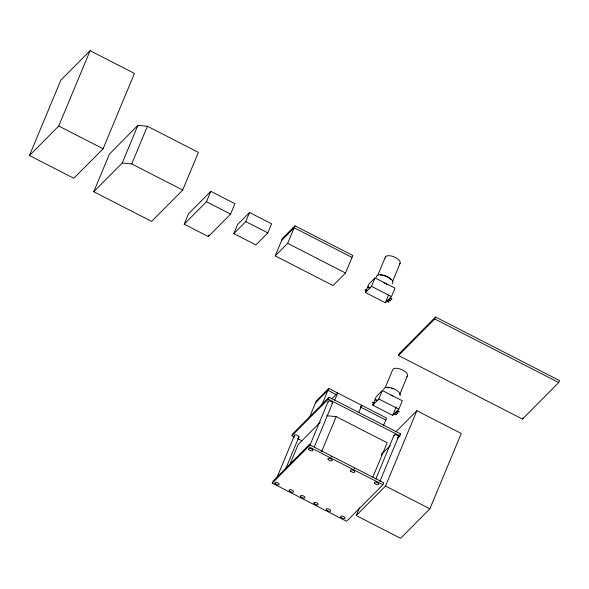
<?xml version="1.0" encoding="UTF-8"?>
<svg xmlns="http://www.w3.org/2000/svg" width="589" height="589" viewBox="0 0 589 589"><rect width="100%" height="100%" fill="white"/><g stroke="black" fill="none" stroke-linecap="round" stroke-linejoin="round"><path stroke-width="0.88" d="M29.45 155.54L60.814 80.2L90.095 50.683L134.454 73.426L103.097 148.767L73.816 178.283L29.45 155.54L58.731 126.024L90.095 50.683M93.747 191.727L109.429 154.06L137.929 125.324L147.412 126.245L198.39 152.382L182.708 190.048L151.609 221.39L93.747 191.727L122.247 162.998L137.929 125.324M122.247 162.998L131.73 163.919L147.412 126.245M184.195 224.188L188.517 213.8L210.803 191.337L234.915 203.698L230.586 214.087L208.307 236.55L184.195 224.188L206.474 201.725L210.803 191.337M208.307 236.55L208.97 234.952M233.833 233.605L237.617 224.512L249.537 212.496L271.581 223.798L267.796 232.891L255.876 244.906L233.833 233.605L245.753 221.589L249.537 212.496M275.225 255.884L282.521 238.346L294.964 225.815L352.826 255.479L345.529 273.016L333.087 285.547L275.225 255.884L287.66 243.345L294.964 225.815M272.221 483.142L273.031 481.191L309.313 444.629L383.711 482.766L382.902 484.718L346.619 521.28L272.221 483.142L308.503 446.572L309.313 444.629M294.404 436.979L291.96 435.727L292.77 433.776L329.045 397.214L400.689 433.938L399.879 435.889L397.288 438.503M276.653 478.283L294.529 435.337M285.959 468.137L298.925 436.979M289.486 465.369L298.196 444.445L320.217 422.239M309.343 417.66L316.3 400.94L328.743 388.401L386.605 418.072L383.402 425.759M365.379 292.527L368.898 284.082L375.009 277.92L394.991 288.161L391.471 296.606L385.361 302.768L365.379 292.527L371.497 286.364L375.009 277.92M321.785 405.122L328.743 388.401M377.623 275.696L385.375 257.062M291.96 435.727L328.235 399.165L329.045 397.214M309.961 445.196L328.191 401.411M314.357 446.837L332.586 403.053M334.677 400.159L337.674 392.966L331.938 398.738M321.542 451.792L336.179 416.629L387.157 442.766L372.866 477.09M392.73 281.019L400.137 263.231M385.361 302.768L388.519 295.17M358.789 412.521L361.779 405.328L360.505 406.609M372.712 405.114L376.224 396.669L382.342 390.507L402.316 400.748L398.805 409.193L392.686 415.355L372.712 405.114L378.83 398.952L382.342 390.507M398.466 355.52L399.276 353.569L435.551 317.007L559.55 380.575L558.74 382.519L522.465 419.088L398.466 355.52L434.741 318.951L435.551 317.007M385.302 387.437L392.708 369.649A7.996 3.534 22.6 0 1 402.42 369.907A7.996 3.534 22.6 0 1 406.859 376.548M399.71 394.453L407.47 375.811M392.686 415.355L396.206 406.911M395.874 431.892L416.879 410.717L461.246 433.46L429.882 508.8L400.601 538.317L356.235 515.574L359.408 507.954M381.252 455.466L382.313 452.926M375.819 478.953L394.048 435.175M379.868 481.441L398.436 436.817M356.235 515.574L385.515 486.058L416.879 410.717M522.465 419.088L523.003 417.785M281.711 240.297L294.147 227.759L352.016 257.422M315.49 402.891L327.933 390.352L336.893 394.947M398.746 435.904L400.689 433.938M381.738 454.171L390.161 445.682M326.696 415.709L336.179 416.629M245.753 221.589L267.796 232.891M58.731 126.024L103.097 148.767M206.474 201.725L230.586 214.087M287.66 243.345L345.529 273.016M371.497 286.364L391.471 296.606M434.741 318.951L558.74 382.519M131.73 163.919L182.708 190.048M370.076 287.8L368.147 286.814L367.727 287.233L369.656 288.22M390.051 298.041L391.979 299.035L391.567 299.448L389.638 298.461M388.622 299.477L390.551 300.471L390.139 300.883L388.21 299.897M367.271 290.627L365.342 289.633L364.93 290.053L366.859 291.04M387.245 300.869L389.174 301.855L388.762 302.275L386.833 301.281M378.83 398.952L398.805 409.193M377.402 400.387L375.473 399.401L375.06 399.821L376.989 400.807M397.376 410.629L399.305 411.615L398.893 412.035L396.964 411.048M395.955 412.064L397.884 413.051L397.472 413.471L395.543 412.484M374.604 403.215L372.675 402.221L372.263 402.64L374.192 403.627M394.578 413.449L396.507 414.442L396.095 414.862L394.166 413.868M360.527 407.065L385.795 420.016M328.235 399.165L399.879 435.889M297.659 438.65L301.73 440.734M308.503 446.572L382.902 484.718M385.515 486.058L429.882 508.8M394.232 435.801A2.349 1.038 22.6 0 1 396.456 434.962A2.349 1.038 22.6 0 1 398.039 437.222M328.375 402.037A2.349 1.038 22.6 0 1 329.303 400.918A2.349 1.038 22.6 0 1 332.211 402.199A2.349 1.038 22.6 0 1 331.784 403.546M294.714 435.963A2.349 1.038 22.6 0 1 296.944 435.131A2.349 1.038 22.6 0 1 298.52 437.384M354.122 468.388A2.349 1.038 22.6 0 1 354.63 468.689M331.099 456.63A2.349 1.038 22.6 0 1 331.666 456.873M390.794 395.131A8.813 3.895 22.6 0 1 392.848 396.132M383.726 389.859A8.813 3.895 22.6 0 1 392.421 388.217A8.813 3.895 22.6 0 1 400.108 395.617M387.731 387.739A7.996 3.534 22.6 0 1 389.484 387.856M391.398 388.276A7.996 3.534 22.6 0 1 393.356 388.968M383.461 282.543A8.813 3.895 22.6 0 1 385.515 283.545M386.156 283.92A8.813 3.895 22.6 0 1 387.326 284.723M376.393 277.272A8.813 3.895 22.6 0 1 386.17 276.05A8.813 3.895 22.6 0 1 392.112 283.839M380.406 275.151A7.996 3.534 22.6 0 1 387.29 276.963M387.893 277.286A7.996 3.534 22.6 0 1 390.838 279.51M385.272 258.004A7.996 3.534 22.6 0 1 394.137 256.892A7.996 3.534 22.6 0 1 399.526 263.968M308.945 449.797A2.349 1.038 22.6 0 0 312.715 450.71A2.349 1.038 22.6 0 0 310.285 448.443A2.349 1.038 22.6 0 0 308.945 449.797M326.785 510.17A2.349 1.038 22.6 0 0 330.562 511.075A2.349 1.038 22.6 0 0 328.132 508.808A2.349 1.038 22.6 0 0 326.785 510.17M289.582 491.093A2.349 1.038 22.6 0 0 293.359 492.006A2.349 1.038 22.6 0 0 290.929 489.739A2.349 1.038 22.6 0 0 289.582 491.093M301.023 496.961A2.349 1.038 22.6 0 0 304.793 497.867A2.349 1.038 22.6 0 0 302.371 495.599A2.349 1.038 22.6 0 0 301.023 496.961M314.246 503.742A2.349 1.038 22.6 0 0 318.023 504.648A2.349 1.038 22.6 0 0 315.594 502.38A2.349 1.038 22.6 0 0 314.246 503.742M350.823 471.266A2.349 1.038 22.6 0 0 354.6 472.179A2.349 1.038 22.6 0 0 352.17 469.912A2.349 1.038 22.6 0 0 350.823 471.266M328.368 459.759A2.349 1.038 22.6 0 0 332.144 460.664A2.349 1.038 22.6 0 0 329.715 458.397A2.349 1.038 22.6 0 0 328.368 459.759M341.112 517.51A2.349 1.038 22.6 0 0 344.889 518.423A2.349 1.038 22.6 0 0 342.459 516.155A2.349 1.038 22.6 0 0 341.112 517.51M374.803 483.562A2.349 1.038 22.6 0 0 378.572 484.467A2.349 1.038 22.6 0 0 376.143 482.2A2.349 1.038 22.6 0 0 374.803 483.562M275.254 483.753A2.349 1.038 22.6 0 0 279.031 484.659A2.349 1.038 22.6 0 0 276.602 482.391A2.349 1.038 22.6 0 0 275.254 483.753"/></g></svg>
